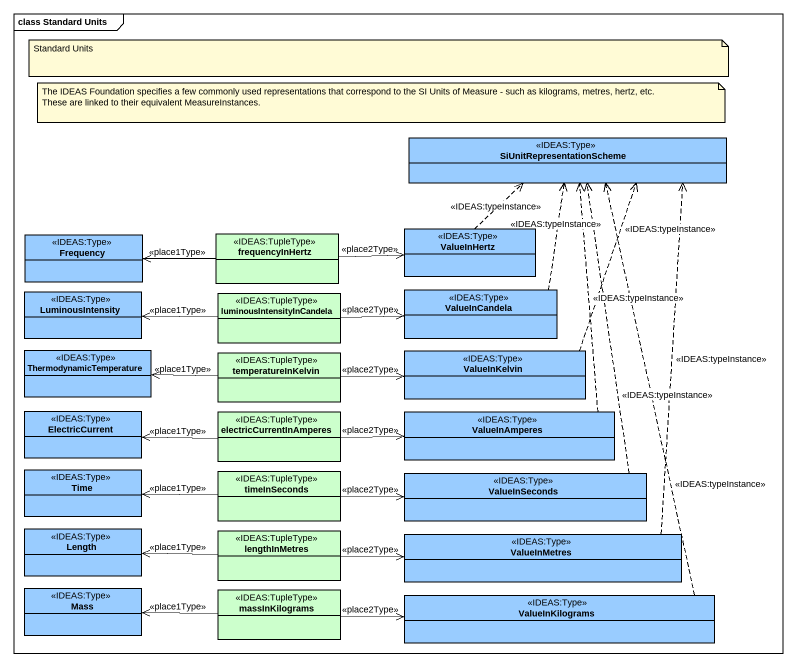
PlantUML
@startuml
mainframe class Standard Units
hide circle
hide empty members
class SiUnitRepresentationScheme <<IDEAS:Type>> #99CCFF
class Frequency <<IDEAS:Type>> #99CCFF
class frequencyInHertz <<IDEAS:TupleType>> #CCFFCC
class ValueInHertz <<IDEAS:Type>> #99CCFF
class LuminousIntensity <<IDEAS:Type>> #99CCFF
class luminousIntensityInCandela <<IDEAS:TupleType>> #CCFFCC
class ValueInCandela <<IDEAS:Type>> #99CCFF
class ThermodynamicTemperature <<IDEAS:Type>> #99CCFF
class temperatureInKelvin <<IDEAS:TupleType>> #CCFFCC
class ValueInKelvin <<IDEAS:Type>> #99CCFF
class ElectricCurrent <<IDEAS:Type>> #99CCFF
class electricCurrentInAmperes <<IDEAS:TupleType>> #CCFFCC
class ValueInAmperes <<IDEAS:Type>> #99CCFF
class Time <<IDEAS:Type>> #99CCFF
class timeInSeconds <<IDEAS:TupleType>> #CCFFCC
class ValueInSeconds <<IDEAS:Type>> #99CCFF
class Length <<IDEAS:Type>> #99CCFF
class lengthInMetres <<IDEAS:TupleType>> #CCFFCC
class ValueInMetres <<IDEAS:Type>> #99CCFF
class Mass <<IDEAS:Type>> #99CCFF
class massInKilograms <<IDEAS:TupleType>> #CCFFCC
class ValueInKilograms <<IDEAS:Type>> #99CCFF
frequencyInHertz -left-> Frequency : <<place1Type>>
frequencyInHertz -right-> ValueInHertz : <<place2Type>>
ValueInHertz .up.> SiUnitRepresentationScheme : <<IDEAS:typeInstance>>
luminousIntensityInCandela -left-> LuminousIntensity : <<place1Type>>
luminousIntensityInCandela -right-> ValueInCandela : <<place2Type>>
ValueInCandela .up.> SiUnitRepresentationScheme : <<IDEAS:typeInstance>>
temperatureInKelvin -left-> ThermodynamicTemperature : <<place1Type>>
temperatureInKelvin -right-> ValueInKelvin : <<place2Type>>
ValueInKelvin .up.> SiUnitRepresentationScheme : <<IDEAS:typeInstance>>
electricCurrentInAmperes -left-> ElectricCurrent : <<place1Type>>
electricCurrentInAmperes -right-> ValueInAmperes : <<place2Type>>
ValueInAmperes .up.> SiUnitRepresentationScheme : <<IDEAS:typeInstance>>
timeInSeconds -left-> Time : <<place1Type>>
timeInSeconds -right-> ValueInSeconds : <<place2Type>>
ValueInSeconds .up.> SiUnitRepresentationScheme : <<IDEAS:typeInstance>>
lengthInMetres -left-> Length : <<place1Type>>
lengthInMetres -right-> ValueInMetres : <<place2Type>>
ValueInMetres .up.> SiUnitRepresentationScheme : <<IDEAS:typeInstance>>
massInKilograms -left-> Mass : <<place1Type>>
massInKilograms -right-> ValueInKilograms : <<place2Type>>
ValueInKilograms .up.> SiUnitRepresentationScheme : <<IDEAS:typeInstance>>
note as N1
  Standard Units
end note
note as N2
  The IDEAS Foundation specifies a few commonly used representations that correspond to the SI Units of Measure - such as kilograms, metres, hertz, etc. These are linked to their equivalent MeasureInstances.
end note
@enduml
